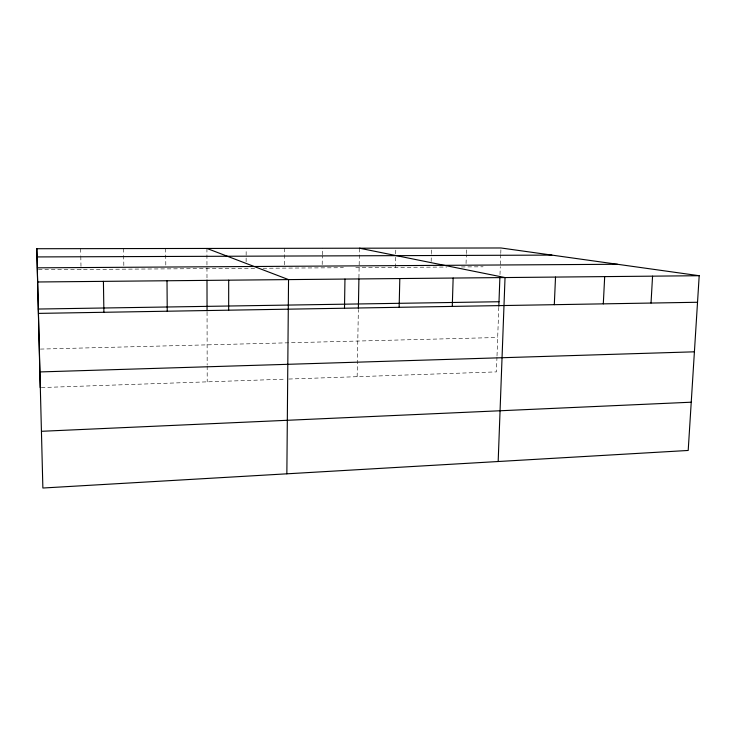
<?xml version="1.0" encoding="UTF-8"?>
<svg xmlns="http://www.w3.org/2000/svg" width="736" height="736" viewBox="0 0 736 736"><rect width="100%" height="100%" fill="white"/><g stroke="black" fill="none" stroke-linecap="round" stroke-linejoin="round"><path stroke-width="0.55" stroke-dasharray="3.68 2.76" d="M246.118 261.703L246.164 248.391M284.519 264.813L284.648 248.326M322.193 264.592L322.313 255.889M322.322 254.794L322.414 248.262M357.153 376.685L358.358 309.58M358.929 277.84L359.462 248.207M395.388 267.38L395.664 254.932M395.692 253.8L395.821 248.142M431.149 261.538L431.333 254.812M431.36 253.69L431.517 248.087M466.054 263.58L466.339 254.693M466.376 253.589L466.56 248.032M496.975 356.988L496.423 371.892L286.957 379.104M497.012 355.838L498.787 307.317M499.992 274.602L500.278 266.69M500.36 264.491L500.719 254.582M500.765 253.478L500.968 247.977M41.336 387.559L285.835 379.141M40.397 349.085L497.683 337.502M38.438 269.726L255.134 268.3M263.037 268.254L343.436 267.72M355.755 267.637L446.78 267.039M461.444 266.947L483.11 266.8M80.656 248.658L80.776 255.217M80.794 256.312L81.043 269.45M123.602 248.584L123.676 254.297M123.694 255.447L123.832 265.733M165.683 248.52L165.812 265.494M206.926 248.446L206.991 278.916M207.055 312.027L207.166 365.038M207.175 366.16L207.202 381.855"/><path stroke-width="1.1" d="M228.666 310.178L228.694 280.168M286.856 473.828L288.54 279.606L206.926 248.446M344.494 308.228L344.963 279.073M358.377 308.458L358.91 278.972M399.142 307.298L399.814 278.548M452.281 306.406L453.146 278.042M498.833 306.204L499.91 276.865M498.171 461.527L505.034 277.555L359.462 248.207M554.309 304.676L555.524 277.076M603.308 303.858L604.688 276.607M651.029 303.048L652.556 276.156M699.2 275.715L688.197 450.46L42.872 488.023L36.8 248.722L500.968 247.977L699.2 275.715L37.83 281.98M41.483 431.296L691.233 402.206M40.029 371.928L694.407 351.817M38.594 313.389L697.526 302.266M38.281 309.037L498.999 301.732M37.389 267.83L617.44 264.27M37.058 256.928L551.88 255.098M36.8 248.722L40.204 387.605M103.417 281.354L103.905 312.285M167.008 280.756L167.238 311.218M206.991 280.057L207.055 310.896"/></g></svg>
